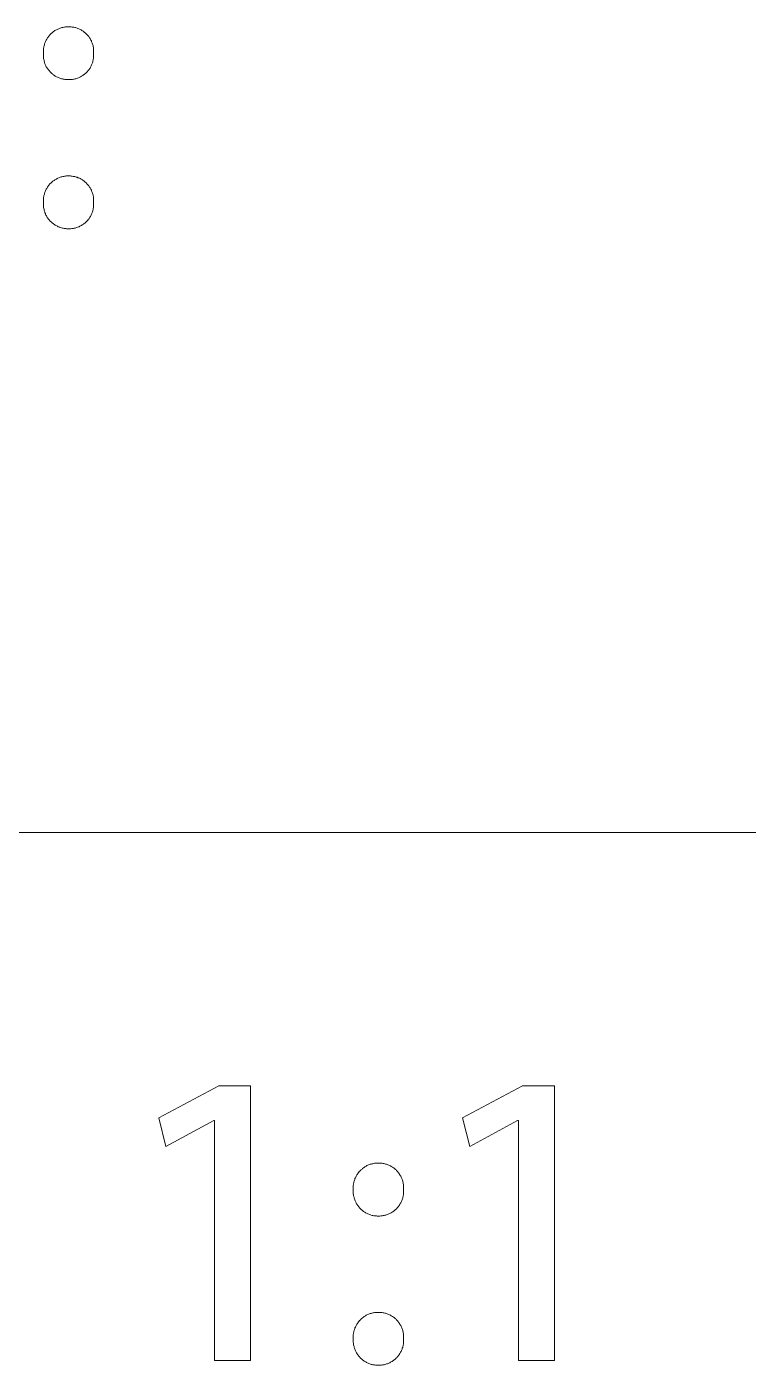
# Model space of a CAD drawing. Header units: millimetres. Extents: x 0 to 3480, y 0 to 2432.
# Drawn here: x 3276.1 to 3335.6, y 150.6 to 261 of the extents above; entities that cross this region are included whole.
import ezdxf

# ---------------------------------------------------------------- set-up
doc = ezdxf.new("R2010")
doc.units = ezdxf.units.MM
doc.header["$MEASUREMENT"] = 0
doc.layers.add('Domyślny', color=7, linetype='Continuous', true_color=0x000000)

msp = doc.modelspace()

# ---------------------------------------------------------------- linework, layer by layer
at = {"layer": 'Domyślny', "color": 18, "lineweight": 15, "true_color": 0x000000}
for p, q in [((3278.1, 260.38), (3278.15, 260.43)), ((3278.15, 260.43), (3278.21, 260.48)), ((3278.21, 260.48), (3278.26, 260.53)), ((3278.26, 260.53), (3278.32, 260.57)), ((3278.32, 260.57), (3278.38, 260.61)), ((3278.38, 260.61), (3278.43, 260.65)), ((3278.43, 260.65), (3278.5, 260.69)), ((3278.5, 260.69), (3278.56, 260.72)), ((3278.56, 260.72), (3278.62, 260.75)), ((3278.62, 260.75), (3278.68, 260.78)), ((3278.68, 260.78), (3278.75, 260.81)), ((3278.75, 260.81), (3278.81, 260.84)), ((3278.81, 260.84), (3278.88, 260.86)), ((3278.88, 260.86), (3278.95, 260.88)), ((3278.95, 260.88), (3279.02, 260.9)), ((3279.02, 260.9), (3279.09, 260.92)), ((3279.09, 260.92), (3279.16, 260.93)), ((3279.16, 260.93), (3279.23, 260.95)), ((3279.23, 260.95), (3279.3, 260.96)), ((3279.3, 260.96), (3279.37, 260.96)), ((3279.37, 260.96), (3279.44, 260.97)), ((3279.44, 260.97), (3279.51, 260.97)), ((3279.51, 260.97), (3279.58, 260.97)), ((3279.58, 260.97), (3279.65, 260.97)), ((3279.65, 260.97), (3279.72, 260.97)), ((3279.72, 260.97), (3279.79, 260.96)), ((3279.79, 260.96), (3279.86, 260.95)), ((3279.86, 260.95), (3279.93, 260.94)), ((3279.93, 260.94), (3280, 260.93)), ((3280, 260.93), (3280.07, 260.91)), ((3280.07, 260.91), (3280.13, 260.9)), ((3280.13, 260.9), (3280.2, 260.88)), ((3280.2, 260.88), (3280.27, 260.85)), ((3280.27, 260.85), (3280.33, 260.83)), ((3280.33, 260.83), (3280.4, 260.8)), ((3280.4, 260.8), (3280.46, 260.77)), ((3280.46, 260.77), (3280.52, 260.74)), ((3280.52, 260.74), (3280.59, 260.71)), ((3280.59, 260.71), (3280.65, 260.67)), ((3280.65, 260.67), (3280.71, 260.64)), ((3280.71, 260.64), (3280.76, 260.6)), ((3280.76, 260.6), (3280.82, 260.56)), ((3280.82, 260.56), (3280.88, 260.51)), ((3280.88, 260.51), (3280.93, 260.47)), ((3280.93, 260.47), (3280.98, 260.42)), ((3280.98, 260.42), (3281.03, 260.37)), ((3277.52, 259.27), (3277.53, 259.34)), ((3277.53, 259.34), (3277.55, 259.41)), ((3277.55, 259.41), (3277.57, 259.48)), ((3277.57, 259.48), (3277.59, 259.55)), ((3277.59, 259.55), (3277.61, 259.62)), ((3277.61, 259.62), (3277.63, 259.68)), ((3277.63, 259.68), (3277.66, 259.75)), ((3277.66, 259.75), (3277.69, 259.81)), ((3277.69, 259.81), (3277.72, 259.87)), ((3277.72, 259.87), (3277.76, 259.94)), ((3277.76, 259.94), (3277.79, 260)), ((3277.79, 260), (3277.83, 260.06)), ((3277.83, 260.06), (3277.87, 260.12)), ((3277.87, 260.12), (3277.91, 260.17)), ((3277.91, 260.17), (3277.96, 260.23)), ((3277.96, 260.23), (3278, 260.28)), ((3278, 260.28), (3278.05, 260.33)), ((3278.05, 260.33), (3278.1, 260.38)), ((3281.03, 260.37), (3281.08, 260.32)), ((3281.08, 260.32), (3281.13, 260.27)), ((3281.13, 260.27), (3281.17, 260.22)), ((3281.17, 260.22), (3281.22, 260.16)), ((3281.22, 260.16), (3281.26, 260.1)), ((3281.26, 260.1), (3281.3, 260.05)), ((3281.3, 260.05), (3281.34, 259.99)), ((3281.34, 259.99), (3281.37, 259.93)), ((3281.37, 259.93), (3281.4, 259.86)), ((3281.4, 259.86), (3281.44, 259.8)), ((3281.44, 259.8), (3281.46, 259.74)), ((3281.46, 259.74), (3281.49, 259.67)), ((3281.49, 259.67), (3281.52, 259.61)), ((3281.52, 259.61), (3281.54, 259.54)), ((3281.54, 259.54), (3281.56, 259.47)), ((3281.56, 259.47), (3281.58, 259.41)), ((3281.58, 259.41), (3281.59, 259.34)), ((3281.59, 259.34), (3281.61, 259.27)), ((3277.49, 259.06), (3277.5, 259.13)), ((3277.49, 258.99), (3277.49, 259.06)), ((3277.49, 258.92), (3277.49, 258.99)), ((3277.49, 258.85), (3277.49, 258.92)), ((3277.49, 258.78), (3277.49, 258.85)), ((3277.49, 258.71), (3277.49, 258.78)), ((3277.49, 258.64), (3277.49, 258.71)), ((3277.49, 258.57), (3277.49, 258.64)), ((3277.49, 258.49), (3277.49, 258.57)), ((3277.5, 258.42), (3277.49, 258.49)), ((3277.5, 259.13), (3277.51, 259.2)), ((3277.51, 258.35), (3277.5, 258.42)), ((3277.51, 259.2), (3277.52, 259.27)), ((3277.52, 258.28), (3277.51, 258.35)), ((3277.54, 258.21), (3277.52, 258.28)), ((3277.55, 258.14), (3277.54, 258.21)), ((3281.59, 258.22), (3281.57, 258.15)), ((3281.6, 258.29), (3281.59, 258.22)), ((3281.61, 258.36), (3281.6, 258.29)), ((3281.61, 259.27), (3281.62, 259.2)), ((3281.62, 258.43), (3281.61, 258.36)), ((3281.62, 259.2), (3281.62, 259.13)), ((3281.62, 259.13), (3281.63, 259.06)), ((3281.63, 258.5), (3281.62, 258.43)), ((3281.63, 259.06), (3281.63, 258.99)), ((3281.63, 258.99), (3281.63, 258.92)), ((3281.63, 258.92), (3281.63, 258.85)), ((3281.63, 258.85), (3281.63, 258.78)), ((3281.63, 258.78), (3281.63, 258.71)), ((3281.63, 258.71), (3281.63, 258.64)), ((3281.63, 258.64), (3281.63, 258.57)), ((3281.63, 258.57), (3281.63, 258.5)), ((3277.57, 258.08), (3277.55, 258.14)), ((3277.59, 258.01), (3277.57, 258.08)), ((3277.62, 257.94), (3277.59, 258.01)), ((3277.64, 257.87), (3277.62, 257.94)), ((3277.67, 257.81), (3277.64, 257.87)), ((3277.7, 257.74), (3277.67, 257.81)), ((3277.73, 257.68), (3277.7, 257.74)), ((3277.77, 257.62), (3277.73, 257.68)), ((3277.81, 257.56), (3277.77, 257.62)), ((3277.85, 257.5), (3277.81, 257.56)), ((3277.89, 257.44), (3277.85, 257.5)), ((3277.93, 257.38), (3277.89, 257.44)), ((3277.98, 257.33), (3277.93, 257.38)), ((3278.02, 257.28), (3277.98, 257.33)), ((3278.07, 257.22), (3278.02, 257.28)), ((3278.12, 257.17), (3278.07, 257.22)), ((3278.18, 257.13), (3278.12, 257.17)), ((3278.23, 257.08), (3278.18, 257.13)), ((3278.28, 257.04), (3278.23, 257.08)), ((3280.91, 257.09), (3280.86, 257.04)), ((3280.97, 257.13), (3280.91, 257.09)), ((3281.02, 257.18), (3280.97, 257.13)), ((3281.07, 257.23), (3281.02, 257.18)), ((3281.12, 257.28), (3281.07, 257.23)), ((3281.16, 257.34), (3281.12, 257.28)), ((3281.21, 257.39), (3281.16, 257.34)), ((3281.25, 257.45), (3281.21, 257.39)), ((3281.29, 257.51), (3281.25, 257.45)), ((3281.33, 257.57), (3281.29, 257.51)), ((3281.36, 257.63), (3281.33, 257.57)), ((3281.4, 257.69), (3281.36, 257.63)), ((3281.43, 257.75), (3281.4, 257.69)), ((3281.46, 257.82), (3281.43, 257.75)), ((3281.49, 257.88), (3281.46, 257.82)), ((3281.51, 257.95), (3281.49, 257.88)), ((3281.54, 258.01), (3281.51, 257.95)), ((3281.56, 258.08), (3281.54, 258.01)), ((3281.57, 258.15), (3281.56, 258.08)), ((3278.34, 256.99), (3278.28, 257.04)), ((3278.4, 256.95), (3278.34, 256.99)), ((3278.46, 256.91), (3278.4, 256.95)), ((3278.52, 256.88), (3278.46, 256.91)), ((3278.58, 256.84), (3278.52, 256.88)), ((3278.65, 256.81), (3278.58, 256.84)), ((3278.71, 256.78), (3278.65, 256.81)), ((3278.78, 256.76), (3278.71, 256.78)), ((3278.85, 256.73), (3278.78, 256.76)), ((3278.91, 256.71), (3278.85, 256.73)), ((3278.98, 256.69), (3278.91, 256.71)), ((3279.05, 256.67), (3278.98, 256.69)), ((3279.12, 256.65), (3279.05, 256.67)), ((3279.19, 256.64), (3279.12, 256.65)), ((3279.26, 256.63), (3279.19, 256.64)), ((3279.33, 256.62), (3279.26, 256.63)), ((3279.4, 256.62), (3279.33, 256.62)), ((3279.47, 256.61), (3279.4, 256.62)), ((3279.54, 256.61), (3279.47, 256.61)), ((3279.61, 256.61), (3279.54, 256.61)), ((3279.68, 256.61), (3279.61, 256.61)), ((3279.76, 256.62), (3279.68, 256.61)), ((3279.83, 256.62), (3279.76, 256.62)), ((3279.9, 256.63), (3279.83, 256.62)), ((3279.97, 256.64), (3279.9, 256.63)), ((3280.03, 256.66), (3279.97, 256.64)), ((3280.1, 256.67), (3280.03, 256.66)), ((3280.17, 256.69), (3280.1, 256.67)), ((3280.24, 256.71), (3280.17, 256.69)), ((3280.31, 256.74), (3280.24, 256.71)), ((3280.37, 256.76), (3280.31, 256.74)), ((3280.44, 256.79), (3280.37, 256.76)), ((3280.5, 256.82), (3280.44, 256.79)), ((3280.56, 256.85), (3280.5, 256.82)), ((3280.62, 256.89), (3280.56, 256.85)), ((3280.68, 256.92), (3280.62, 256.89)), ((3280.74, 256.96), (3280.68, 256.92)), ((3280.8, 257), (3280.74, 256.96)), ((3280.86, 257.04), (3280.8, 257)), ((3278.26, 248.23), (3278.32, 248.27)), ((3278.32, 248.27), (3278.38, 248.31)), ((3278.38, 248.31), (3278.43, 248.35)), ((3278.43, 248.35), (3278.5, 248.39)), ((3278.5, 248.39), (3278.56, 248.42)), ((3278.56, 248.42), (3278.62, 248.46)), ((3278.62, 248.46), (3278.68, 248.49)), ((3278.68, 248.49), (3278.75, 248.52)), ((3278.75, 248.52), (3278.81, 248.54)), ((3278.81, 248.54), (3278.88, 248.57)), ((3278.88, 248.57), (3278.95, 248.59)), ((3278.95, 248.59), (3279.02, 248.61)), ((3279.02, 248.61), (3279.09, 248.62)), ((3279.09, 248.62), (3279.16, 248.64)), ((3279.16, 248.64), (3279.23, 248.65)), ((3279.23, 248.65), (3279.3, 248.66)), ((3279.3, 248.66), (3279.37, 248.67)), ((3279.37, 248.67), (3279.44, 248.67)), ((3279.44, 248.67), (3279.51, 248.67)), ((3279.51, 248.67), (3279.58, 248.67)), ((3279.58, 248.67), (3279.65, 248.67)), ((3279.65, 248.67), (3279.72, 248.67)), ((3279.72, 248.67), (3279.79, 248.66)), ((3279.79, 248.66), (3279.86, 248.66)), ((3279.86, 248.66), (3279.93, 248.64)), ((3279.93, 248.64), (3280, 248.63)), ((3280, 248.63), (3280.07, 248.62)), ((3280.07, 248.62), (3280.13, 248.6)), ((3280.13, 248.6), (3280.2, 248.58)), ((3280.2, 248.58), (3280.27, 248.56)), ((3280.27, 248.56), (3280.33, 248.53)), ((3280.33, 248.53), (3280.4, 248.51)), ((3280.4, 248.51), (3280.46, 248.48)), ((3280.46, 248.48), (3280.52, 248.45)), ((3280.52, 248.45), (3280.59, 248.41)), ((3280.59, 248.41), (3280.65, 248.38)), ((3280.65, 248.38), (3280.71, 248.34)), ((3280.71, 248.34), (3280.76, 248.3)), ((3280.76, 248.3), (3280.82, 248.26)), ((3280.82, 248.26), (3280.88, 248.22)), ((3277.55, 247.12), (3277.57, 247.18)), ((3277.57, 247.18), (3277.59, 247.25)), ((3277.59, 247.25), (3277.61, 247.32)), ((3277.61, 247.32), (3277.63, 247.39)), ((3277.63, 247.39), (3277.66, 247.45)), ((3277.66, 247.45), (3277.69, 247.52)), ((3277.69, 247.52), (3277.72, 247.58)), ((3277.72, 247.58), (3277.76, 247.64)), ((3277.76, 247.64), (3277.79, 247.7)), ((3277.79, 247.7), (3277.83, 247.76)), ((3277.83, 247.76), (3277.87, 247.82)), ((3277.87, 247.82), (3277.91, 247.88)), ((3277.91, 247.88), (3277.96, 247.93)), ((3277.96, 247.93), (3278, 247.99)), ((3278, 247.99), (3278.05, 248.04)), ((3278.05, 248.04), (3278.1, 248.09)), ((3278.1, 248.09), (3278.15, 248.14)), ((3278.15, 248.14), (3278.21, 248.18)), ((3278.21, 248.18), (3278.26, 248.23)), ((3280.88, 248.22), (3280.93, 248.17)), ((3280.93, 248.17), (3280.98, 248.12)), ((3280.98, 248.12), (3281.03, 248.08)), ((3281.03, 248.08), (3281.08, 248.02)), ((3281.08, 248.02), (3281.13, 247.97)), ((3281.13, 247.97), (3281.17, 247.92)), ((3281.17, 247.92), (3281.22, 247.86)), ((3281.22, 247.86), (3281.26, 247.81)), ((3281.26, 247.81), (3281.3, 247.75)), ((3281.3, 247.75), (3281.34, 247.69)), ((3281.34, 247.69), (3281.37, 247.63)), ((3281.37, 247.63), (3281.4, 247.57)), ((3281.4, 247.57), (3281.44, 247.51)), ((3281.44, 247.51), (3281.46, 247.44)), ((3281.46, 247.44), (3281.49, 247.38)), ((3281.49, 247.38), (3281.52, 247.31)), ((3281.52, 247.31), (3281.54, 247.24)), ((3281.54, 247.24), (3281.56, 247.18)), ((3281.56, 247.18), (3281.58, 247.11)), ((3277.49, 246.77), (3277.5, 246.84)), ((3277.49, 246.7), (3277.49, 246.77)), ((3277.49, 246.62), (3277.49, 246.7)), ((3277.49, 246.55), (3277.49, 246.62)), ((3277.49, 246.48), (3277.49, 246.55)), ((3277.49, 246.41), (3277.49, 246.48)), ((3277.49, 246.34), (3277.49, 246.41)), ((3277.49, 246.27), (3277.49, 246.34)), ((3277.5, 246.2), (3277.49, 246.27)), ((3277.5, 246.84), (3277.51, 246.91)), ((3277.5, 246.13), (3277.5, 246.2)), ((3277.51, 246.06), (3277.5, 246.13)), ((3277.51, 246.91), (3277.52, 246.98)), ((3277.52, 245.99), (3277.51, 246.06)), ((3277.52, 246.98), (3277.53, 247.05)), ((3277.53, 247.05), (3277.55, 247.12)), ((3281.58, 247.11), (3281.59, 247.04)), ((3281.59, 247.04), (3281.61, 246.97)), ((3281.61, 246.06), (3281.6, 245.99)), ((3281.61, 246.97), (3281.62, 246.9)), ((3281.62, 246.13), (3281.61, 246.06)), ((3281.62, 246.9), (3281.62, 246.83)), ((3281.62, 246.83), (3281.63, 246.76)), ((3281.63, 246.2), (3281.62, 246.13)), ((3281.63, 246.76), (3281.63, 246.69)), ((3281.63, 246.69), (3281.63, 246.62)), ((3281.63, 246.62), (3281.63, 246.55)), ((3281.63, 246.55), (3281.63, 246.48)), ((3281.63, 246.48), (3281.63, 246.41)), ((3281.63, 246.41), (3281.63, 246.34)), ((3281.63, 246.34), (3281.63, 246.27)), ((3281.63, 246.27), (3281.63, 246.2)), ((3277.54, 245.92), (3277.52, 245.99)), ((3277.55, 245.85), (3277.54, 245.92)), ((3277.57, 245.78), (3277.55, 245.85)), ((3277.6, 245.71), (3277.57, 245.78)), ((3277.62, 245.64), (3277.6, 245.71)), ((3277.65, 245.58), (3277.62, 245.64)), ((3277.67, 245.51), (3277.65, 245.58)), ((3277.7, 245.45), (3277.67, 245.51)), ((3277.74, 245.39), (3277.7, 245.45)), ((3277.77, 245.32), (3277.74, 245.39)), ((3277.81, 245.26), (3277.77, 245.32)), ((3277.85, 245.2), (3277.81, 245.26)), ((3277.89, 245.15), (3277.85, 245.2)), ((3277.93, 245.09), (3277.89, 245.15)), ((3277.98, 245.03), (3277.93, 245.09)), ((3278.03, 244.98), (3277.98, 245.03)), ((3278.07, 244.93), (3278.03, 244.98)), ((3281.11, 244.99), (3281.07, 244.94)), ((3281.16, 245.04), (3281.11, 244.99)), ((3281.2, 245.1), (3281.16, 245.04)), ((3281.25, 245.15), (3281.2, 245.1)), ((3281.29, 245.21), (3281.25, 245.15)), ((3281.32, 245.27), (3281.29, 245.21)), ((3281.36, 245.33), (3281.32, 245.27)), ((3281.4, 245.39), (3281.36, 245.33)), ((3281.43, 245.46), (3281.4, 245.39)), ((3281.46, 245.52), (3281.43, 245.46)), ((3281.49, 245.59), (3281.46, 245.52)), ((3281.51, 245.65), (3281.49, 245.59)), ((3281.53, 245.72), (3281.51, 245.65)), ((3281.55, 245.79), (3281.53, 245.72)), ((3281.57, 245.85), (3281.55, 245.79)), ((3281.59, 245.92), (3281.57, 245.85)), ((3281.6, 245.99), (3281.59, 245.92)), ((3278.12, 244.88), (3278.07, 244.93)), ((3278.18, 244.83), (3278.12, 244.88)), ((3278.23, 244.79), (3278.18, 244.83)), ((3278.29, 244.74), (3278.23, 244.79)), ((3278.34, 244.7), (3278.29, 244.74)), ((3278.4, 244.66), (3278.34, 244.7)), ((3278.46, 244.62), (3278.4, 244.66)), ((3278.52, 244.58), (3278.46, 244.62)), ((3278.59, 244.55), (3278.52, 244.58)), ((3278.65, 244.52), (3278.59, 244.55)), ((3278.71, 244.49), (3278.65, 244.52)), ((3278.78, 244.46), (3278.71, 244.49)), ((3278.85, 244.44), (3278.78, 244.46)), ((3278.91, 244.41), (3278.85, 244.44)), ((3278.98, 244.39), (3278.91, 244.41)), ((3279.05, 244.37), (3278.98, 244.39)), ((3279.12, 244.36), (3279.05, 244.37)), ((3279.19, 244.35), (3279.12, 244.36)), ((3279.26, 244.33), (3279.19, 244.35)), ((3279.33, 244.33), (3279.26, 244.33)), ((3279.4, 244.32), (3279.33, 244.33)), ((3279.47, 244.32), (3279.4, 244.32)), ((3279.54, 244.32), (3279.47, 244.32)), ((3279.61, 244.31), (3279.54, 244.32)), ((3279.68, 244.32), (3279.61, 244.31)), ((3279.76, 244.32), (3279.68, 244.32)), ((3279.83, 244.33), (3279.76, 244.32)), ((3279.9, 244.34), (3279.83, 244.33)), ((3279.96, 244.35), (3279.9, 244.34)), ((3280.03, 244.36), (3279.96, 244.35)), ((3280.1, 244.38), (3280.03, 244.36)), ((3280.17, 244.4), (3280.1, 244.38)), ((3280.24, 244.42), (3280.17, 244.4)), ((3280.3, 244.44), (3280.24, 244.42)), ((3280.37, 244.47), (3280.3, 244.44)), ((3280.43, 244.49), (3280.37, 244.47)), ((3280.5, 244.52), (3280.43, 244.49)), ((3280.56, 244.56), (3280.5, 244.52)), ((3280.62, 244.59), (3280.56, 244.56)), ((3280.68, 244.63), (3280.62, 244.59)), ((3280.74, 244.67), (3280.68, 244.63)), ((3280.8, 244.71), (3280.74, 244.67)), ((3280.86, 244.75), (3280.8, 244.71)), ((3280.91, 244.79), (3280.86, 244.75)), ((3280.96, 244.84), (3280.91, 244.79)), ((3281.02, 244.89), (3280.96, 244.84)), ((3281.07, 244.94), (3281.02, 244.89)), ((2165.12, 194.56), (3480.37, 194.56)), ((3286.99, 171.03), (3291.93, 173.67)), ((3291.93, 173.67), (3294.55, 173.67)), ((3294.55, 173.67), (3294.55, 151.03)), ((3312.03, 171.03), (3316.97, 173.67)), ((3316.97, 173.67), (3319.59, 173.67)), ((3319.59, 173.67), (3319.59, 151.03)), ((3287.58, 168.68), (3286.99, 171.03)), ((3312.62, 168.68), (3312.03, 171.03)), ((3291.53, 170.81), (3287.58, 168.68)), ((3291.59, 170.81), (3291.53, 170.81)), ((3291.59, 151.03), (3291.59, 170.81)), ((3316.56, 170.81), (3312.62, 168.68)), ((3316.63, 170.81), (3316.56, 170.81)), ((3316.63, 151.03), (3316.63, 170.81)), ((3303.49, 166.56), (3303.53, 166.62)), ((3303.53, 166.62), (3303.58, 166.67)), ((3303.58, 166.67), (3303.63, 166.72)), ((3303.63, 166.72), (3303.68, 166.77)), ((3303.68, 166.77), (3303.74, 166.81)), ((3303.74, 166.81), (3303.79, 166.86)), ((3303.79, 166.86), (3303.85, 166.9)), ((3303.85, 166.9), (3303.91, 166.94)), ((3303.91, 166.94), (3303.97, 166.98)), ((3303.97, 166.98), (3304.03, 167.02)), ((3304.03, 167.02), (3304.09, 167.05)), ((3304.09, 167.05), (3304.15, 167.09)), ((3304.15, 167.09), (3304.22, 167.12)), ((3304.22, 167.12), (3304.28, 167.15)), ((3304.28, 167.15), (3304.35, 167.17)), ((3304.35, 167.17), (3304.41, 167.2)), ((3304.41, 167.2), (3304.48, 167.22)), ((3304.48, 167.22), (3304.55, 167.24)), ((3304.55, 167.24), (3304.62, 167.25)), ((3304.62, 167.25), (3304.69, 167.27)), ((3304.69, 167.27), (3304.76, 167.28)), ((3304.76, 167.28), (3304.83, 167.29)), ((3304.83, 167.29), (3304.9, 167.3)), ((3304.9, 167.3), (3304.97, 167.3)), ((3304.97, 167.3), (3305.04, 167.3)), ((3305.04, 167.3), (3305.11, 167.3)), ((3305.11, 167.3), (3305.18, 167.3)), ((3305.18, 167.3), (3305.26, 167.3)), ((3305.26, 167.3), (3305.33, 167.29)), ((3305.33, 167.29), (3305.4, 167.28)), ((3305.4, 167.28), (3305.47, 167.27)), ((3305.47, 167.27), (3305.54, 167.26)), ((3305.54, 167.26), (3305.61, 167.24)), ((3305.61, 167.24), (3305.68, 167.22)), ((3305.68, 167.22), (3305.75, 167.2)), ((3305.75, 167.2), (3305.81, 167.18)), ((3305.81, 167.18), (3305.88, 167.15)), ((3305.88, 167.15), (3305.95, 167.13)), ((3305.95, 167.13), (3306.01, 167.1)), ((3306.01, 167.1), (3306.08, 167.06)), ((3306.08, 167.06), (3306.14, 167.03)), ((3306.14, 167.03), (3306.2, 166.99)), ((3306.2, 166.99), (3306.26, 166.95)), ((3306.26, 166.95), (3306.32, 166.91)), ((3306.32, 166.91), (3306.38, 166.87)), ((3306.38, 166.87), (3306.43, 166.82)), ((3306.43, 166.82), (3306.49, 166.78)), ((3306.49, 166.78), (3306.54, 166.73)), ((3306.54, 166.73), (3306.59, 166.68)), ((3306.59, 166.68), (3306.64, 166.63)), ((3306.64, 166.63), (3306.68, 166.57)), ((3303.02, 165.47), (3303.03, 165.54)), ((3303.03, 165.54), (3303.04, 165.61)), ((3303.04, 165.61), (3303.06, 165.68)), ((3303.06, 165.68), (3303.07, 165.75)), ((3303.07, 165.75), (3303.09, 165.81)), ((3303.09, 165.81), (3303.11, 165.88)), ((3303.11, 165.88), (3303.14, 165.95)), ((3303.14, 165.95), (3303.16, 166.02)), ((3303.16, 166.02), (3303.19, 166.08)), ((3303.19, 166.08), (3303.22, 166.15)), ((3303.22, 166.15), (3303.25, 166.21)), ((3303.25, 166.21), (3303.28, 166.27)), ((3303.28, 166.27), (3303.32, 166.33)), ((3303.32, 166.33), (3303.36, 166.39)), ((3303.36, 166.39), (3303.4, 166.45)), ((3303.4, 166.45), (3303.44, 166.51)), ((3303.44, 166.51), (3303.49, 166.56)), ((3306.68, 166.57), (3306.73, 166.52)), ((3306.73, 166.52), (3306.77, 166.46)), ((3306.77, 166.46), (3306.81, 166.4)), ((3306.81, 166.4), (3306.85, 166.34)), ((3306.85, 166.34), (3306.89, 166.28)), ((3306.89, 166.28), (3306.93, 166.22)), ((3306.93, 166.22), (3306.96, 166.15)), ((3306.96, 166.15), (3306.99, 166.09)), ((3306.99, 166.09), (3307.02, 166.02)), ((3307.02, 166.02), (3307.04, 165.96)), ((3307.04, 165.96), (3307.07, 165.89)), ((3307.07, 165.89), (3307.09, 165.82)), ((3307.09, 165.82), (3307.11, 165.75)), ((3307.11, 165.75), (3307.12, 165.68)), ((3307.12, 165.68), (3307.14, 165.61)), ((3307.14, 165.61), (3307.15, 165.54)), ((3307.15, 165.54), (3307.16, 165.47)), ((3303.01, 165.33), (3303.02, 165.4)), ((3303.01, 165.25), (3303.01, 165.33)), ((3303.01, 165.18), (3303.01, 165.25)), ((3303.01, 165.11), (3303.01, 165.18)), ((3303.01, 165.04), (3303.01, 165.11)), ((3303.01, 164.97), (3303.01, 165.04)), ((3303.01, 164.9), (3303.01, 164.97)), ((3303.02, 164.83), (3303.01, 164.9)), ((3303.02, 165.4), (3303.02, 165.47)), ((3303.02, 164.76), (3303.02, 164.83)), ((3303.03, 164.69), (3303.02, 164.76)), ((3303.04, 164.61), (3303.03, 164.69)), ((3303.06, 164.54), (3303.04, 164.61)), ((3303.08, 164.48), (3303.06, 164.54)), ((3303.09, 164.41), (3303.08, 164.48)), ((3303.12, 164.34), (3303.09, 164.41)), ((3307.09, 164.41), (3307.07, 164.34)), ((3307.11, 164.48), (3307.09, 164.41)), ((3307.12, 164.55), (3307.11, 164.48)), ((3307.14, 164.62), (3307.12, 164.55)), ((3307.15, 164.69), (3307.14, 164.62)), ((3307.16, 164.76), (3307.15, 164.69)), ((3307.16, 165.47), (3307.16, 165.4)), ((3307.16, 165.4), (3307.17, 165.33)), ((3307.17, 165.18), (3307.16, 165.11)), ((3307.16, 165.11), (3307.17, 165.04)), ((3307.17, 164.9), (3307.16, 164.83)), ((3307.16, 164.83), (3307.16, 164.76)), ((3307.17, 165.33), (3307.17, 165.26)), ((3307.17, 165.26), (3307.17, 165.18)), ((3307.17, 165.04), (3307.17, 164.97)), ((3307.17, 164.97), (3307.17, 164.9)), ((3303.14, 164.27), (3303.12, 164.34)), ((3303.17, 164.2), (3303.14, 164.27)), ((3303.19, 164.14), (3303.17, 164.2)), ((3303.22, 164.07), (3303.19, 164.14)), ((3303.26, 164.01), (3303.22, 164.07)), ((3303.29, 163.95), (3303.26, 164.01)), ((3303.33, 163.89), (3303.29, 163.95)), ((3303.37, 163.83), (3303.33, 163.89)), ((3303.41, 163.77), (3303.37, 163.83)), ((3303.45, 163.71), (3303.41, 163.77)), ((3303.5, 163.66), (3303.45, 163.71)), ((3303.54, 163.6), (3303.5, 163.66)), ((3303.59, 163.55), (3303.54, 163.6)), ((3303.64, 163.5), (3303.59, 163.55)), ((3303.7, 163.45), (3303.64, 163.5)), ((3303.75, 163.41), (3303.7, 163.45)), ((3303.81, 163.36), (3303.75, 163.41)), ((3303.86, 163.32), (3303.81, 163.36)), ((3303.92, 163.28), (3303.86, 163.32)), ((3306.33, 163.33), (3306.27, 163.29)), ((3306.39, 163.37), (3306.33, 163.33)), ((3306.44, 163.41), (3306.39, 163.37)), ((3306.49, 163.46), (3306.44, 163.41)), ((3306.55, 163.51), (3306.49, 163.46)), ((3306.6, 163.56), (3306.55, 163.51)), ((3306.64, 163.61), (3306.6, 163.56)), ((3306.69, 163.67), (3306.64, 163.61)), ((3306.74, 163.72), (3306.69, 163.67)), ((3306.78, 163.78), (3306.74, 163.72)), ((3306.82, 163.84), (3306.78, 163.78)), ((3306.86, 163.89), (3306.82, 163.84)), ((3306.89, 163.96), (3306.86, 163.89)), ((3306.93, 164.02), (3306.89, 163.96)), ((3306.96, 164.08), (3306.93, 164.02)), ((3306.99, 164.14), (3306.96, 164.08)), ((3307.02, 164.21), (3306.99, 164.14)), ((3307.04, 164.28), (3307.02, 164.21)), ((3307.07, 164.34), (3307.04, 164.28)), ((3303.98, 163.24), (3303.92, 163.28)), ((3304.04, 163.2), (3303.98, 163.24)), ((3304.11, 163.17), (3304.04, 163.2)), ((3304.17, 163.14), (3304.11, 163.17)), ((3304.23, 163.11), (3304.17, 163.14)), ((3304.3, 163.08), (3304.23, 163.11)), ((3304.37, 163.05), (3304.3, 163.08)), ((3304.43, 163.03), (3304.37, 163.05)), ((3304.5, 163.01), (3304.43, 163.03)), ((3304.57, 162.99), (3304.5, 163.01)), ((3304.64, 162.98), (3304.57, 162.99)), ((3304.71, 162.96), (3304.64, 162.98)), ((3304.78, 162.95), (3304.71, 162.96)), ((3304.85, 162.94), (3304.78, 162.95)), ((3304.92, 162.94), (3304.85, 162.94)), ((3304.99, 162.93), (3304.92, 162.94)), ((3305.07, 162.93), (3304.99, 162.93)), ((3305.14, 162.93), (3305.07, 162.93)), ((3305.21, 162.93), (3305.14, 162.93)), ((3305.28, 162.94), (3305.21, 162.93)), ((3305.35, 162.95), (3305.28, 162.94)), ((3305.42, 162.95), (3305.35, 162.95)), ((3305.49, 162.97), (3305.42, 162.95)), ((3305.56, 162.98), (3305.49, 162.97)), ((3305.63, 163), (3305.56, 162.98)), ((3305.7, 163.02), (3305.63, 163)), ((3305.76, 163.04), (3305.7, 163.02)), ((3305.83, 163.06), (3305.76, 163.04)), ((3305.9, 163.09), (3305.83, 163.06)), ((3305.96, 163.11), (3305.9, 163.09)), ((3306.03, 163.14), (3305.96, 163.11)), ((3306.09, 163.18), (3306.03, 163.14)), ((3306.15, 163.21), (3306.09, 163.18)), ((3306.21, 163.25), (3306.15, 163.21)), ((3306.27, 163.29), (3306.21, 163.25)), ((3303.68, 154.46), (3303.74, 154.51)), ((3303.74, 154.51), (3303.79, 154.55)), ((3303.79, 154.55), (3303.85, 154.59)), ((3303.85, 154.59), (3303.91, 154.64)), ((3303.91, 154.64), (3303.97, 154.67)), ((3303.97, 154.67), (3304.03, 154.71)), ((3304.03, 154.71), (3304.09, 154.75)), ((3304.09, 154.75), (3304.15, 154.78)), ((3304.15, 154.78), (3304.22, 154.81)), ((3304.22, 154.81), (3304.28, 154.84)), ((3304.28, 154.84), (3304.35, 154.86)), ((3304.35, 154.86), (3304.41, 154.89)), ((3304.41, 154.89), (3304.48, 154.91)), ((3304.48, 154.91), (3304.55, 154.93)), ((3304.55, 154.93), (3304.62, 154.95)), ((3304.62, 154.95), (3304.69, 154.96)), ((3304.69, 154.96), (3304.76, 154.97)), ((3304.76, 154.97), (3304.83, 154.98)), ((3304.83, 154.98), (3304.9, 154.99)), ((3304.9, 154.99), (3304.97, 154.99)), ((3304.97, 154.99), (3305.04, 154.99)), ((3305.04, 154.99), (3305.11, 154.99)), ((3305.11, 154.99), (3305.18, 154.99)), ((3305.18, 154.99), (3305.26, 154.99)), ((3305.26, 154.99), (3305.33, 154.98)), ((3305.33, 154.98), (3305.4, 154.97)), ((3305.4, 154.97), (3305.47, 154.96)), ((3305.47, 154.96), (3305.54, 154.95)), ((3305.54, 154.95), (3305.61, 154.93)), ((3305.61, 154.93), (3305.68, 154.92)), ((3305.68, 154.92), (3305.75, 154.89)), ((3305.75, 154.89), (3305.81, 154.87)), ((3305.81, 154.87), (3305.88, 154.85)), ((3305.88, 154.85), (3305.95, 154.82)), ((3305.95, 154.82), (3306.01, 154.79)), ((3306.01, 154.79), (3306.08, 154.76)), ((3306.08, 154.76), (3306.14, 154.72)), ((3306.14, 154.72), (3306.2, 154.68)), ((3306.2, 154.68), (3306.26, 154.65)), ((3306.26, 154.65), (3306.32, 154.6)), ((3306.32, 154.6), (3306.38, 154.56)), ((3306.38, 154.56), (3306.43, 154.52)), ((3306.43, 154.52), (3306.49, 154.47)), ((3306.49, 154.47), (3306.54, 154.42)), ((3303.04, 153.3), (3303.06, 153.37)), ((3303.06, 153.37), (3303.07, 153.44)), ((3303.07, 153.44), (3303.09, 153.51)), ((3303.09, 153.51), (3303.11, 153.57)), ((3303.11, 153.57), (3303.14, 153.64)), ((3303.14, 153.64), (3303.16, 153.71)), ((3303.16, 153.71), (3303.19, 153.77)), ((3303.19, 153.77), (3303.22, 153.84)), ((3303.22, 153.84), (3303.25, 153.9)), ((3303.25, 153.9), (3303.28, 153.96)), ((3303.28, 153.96), (3303.32, 154.02)), ((3303.32, 154.02), (3303.36, 154.08)), ((3303.36, 154.08), (3303.4, 154.14)), ((3303.4, 154.14), (3303.44, 154.2)), ((3303.44, 154.2), (3303.49, 154.25)), ((3303.49, 154.25), (3303.53, 154.31)), ((3303.53, 154.31), (3303.58, 154.36)), ((3303.58, 154.36), (3303.63, 154.41)), ((3303.63, 154.41), (3303.68, 154.46)), ((3306.54, 154.42), (3306.59, 154.37)), ((3306.59, 154.37), (3306.64, 154.32)), ((3306.64, 154.32), (3306.68, 154.26)), ((3306.68, 154.26), (3306.73, 154.21)), ((3306.73, 154.21), (3306.77, 154.15)), ((3306.77, 154.15), (3306.81, 154.09)), ((3306.81, 154.09), (3306.85, 154.03)), ((3306.85, 154.03), (3306.89, 153.97)), ((3306.89, 153.97), (3306.93, 153.91)), ((3306.93, 153.91), (3306.96, 153.85)), ((3306.96, 153.85), (3306.99, 153.78)), ((3306.99, 153.78), (3307.02, 153.71)), ((3307.02, 153.71), (3307.04, 153.65)), ((3307.04, 153.65), (3307.07, 153.58)), ((3307.07, 153.58), (3307.09, 153.51)), ((3307.09, 153.51), (3307.11, 153.44)), ((3307.11, 153.44), (3307.12, 153.37)), ((3307.12, 153.37), (3307.14, 153.3)), ((3303.01, 153.02), (3303.02, 153.09)), ((3303.01, 152.95), (3303.01, 153.02)), ((3303.01, 152.88), (3303.01, 152.95)), ((3303.01, 152.8), (3303.01, 152.88)), ((3303.01, 152.73), (3303.01, 152.8)), ((3303.01, 152.66), (3303.01, 152.73)), ((3303.01, 152.59), (3303.01, 152.66)), ((3303.02, 152.52), (3303.01, 152.59)), ((3303.02, 153.16), (3303.03, 153.23)), ((3303.02, 153.09), (3303.02, 153.16)), ((3303.03, 152.45), (3303.02, 152.52)), ((3303.03, 153.23), (3303.04, 153.3)), ((3303.03, 152.38), (3303.03, 152.45)), ((3303.05, 152.31), (3303.03, 152.38)), ((3303.06, 152.24), (3303.05, 152.31)), ((3307.13, 152.31), (3307.12, 152.24)), ((3307.15, 152.38), (3307.13, 152.31)), ((3307.14, 153.3), (3307.15, 153.23)), ((3307.15, 153.23), (3307.16, 153.16)), ((3307.16, 152.52), (3307.15, 152.45)), ((3307.15, 152.45), (3307.15, 152.38)), ((3307.16, 153.16), (3307.16, 153.09)), ((3307.16, 153.09), (3307.17, 153.02)), ((3307.17, 152.88), (3307.16, 152.8)), ((3307.16, 152.8), (3307.17, 152.73)), ((3307.17, 152.59), (3307.16, 152.52)), ((3307.17, 153.02), (3307.17, 152.95)), ((3307.17, 152.95), (3307.17, 152.88)), ((3307.17, 152.73), (3307.17, 152.66)), ((3307.17, 152.66), (3307.17, 152.59)), ((3303.08, 152.17), (3303.06, 152.24)), ((3303.1, 152.1), (3303.08, 152.17)), ((3303.12, 152.03), (3303.1, 152.1)), ((3303.14, 151.97), (3303.12, 152.03)), ((3303.17, 151.9), (3303.14, 151.97)), ((3303.2, 151.83), (3303.17, 151.9)), ((3303.23, 151.77), (3303.2, 151.83)), ((3303.26, 151.71), (3303.23, 151.77)), ((3303.29, 151.65), (3303.26, 151.71)), ((3303.33, 151.58), (3303.29, 151.65)), ((3303.37, 151.53), (3303.33, 151.58)), ((3303.41, 151.47), (3303.37, 151.53)), ((3303.46, 151.41), (3303.41, 151.47)), ((3303.5, 151.36), (3303.46, 151.41)), ((3303.55, 151.3), (3303.5, 151.36)), ((3303.6, 151.25), (3303.55, 151.3)), ((3303.65, 151.2), (3303.6, 151.25)), ((3303.7, 151.15), (3303.65, 151.2)), ((3306.49, 151.16), (3306.44, 151.11)), ((3306.54, 151.21), (3306.49, 151.16)), ((3306.59, 151.26), (3306.54, 151.21)), ((3306.64, 151.31), (3306.59, 151.26)), ((3306.69, 151.36), (3306.64, 151.31)), ((3306.73, 151.42), (3306.69, 151.36)), ((3306.77, 151.47), (3306.73, 151.42)), ((3306.81, 151.53), (3306.77, 151.47)), ((3306.85, 151.59), (3306.81, 151.53)), ((3306.89, 151.65), (3306.85, 151.59)), ((3306.92, 151.71), (3306.89, 151.65)), ((3306.96, 151.78), (3306.92, 151.71)), ((3306.99, 151.84), (3306.96, 151.78)), ((3307.02, 151.91), (3306.99, 151.84)), ((3307.04, 151.97), (3307.02, 151.91)), ((3307.06, 152.04), (3307.04, 151.97)), ((3307.09, 152.11), (3307.06, 152.04)), ((3307.1, 152.17), (3307.09, 152.11)), ((3307.12, 152.24), (3307.1, 152.17)), ((3294.55, 151.03), (3291.59, 151.03)), ((3303.75, 151.11), (3303.7, 151.15)), ((3303.81, 151.06), (3303.75, 151.11)), ((3303.87, 151.02), (3303.81, 151.06)), ((3303.92, 150.98), (3303.87, 151.02)), ((3303.98, 150.94), (3303.92, 150.98)), ((3304.05, 150.91), (3303.98, 150.94)), ((3304.11, 150.87), (3304.05, 150.91)), ((3304.17, 150.84), (3304.11, 150.87)), ((3304.24, 150.81), (3304.17, 150.84)), ((3304.3, 150.78), (3304.24, 150.81)), ((3304.37, 150.76), (3304.3, 150.78)), ((3304.44, 150.73), (3304.37, 150.76)), ((3304.5, 150.71), (3304.44, 150.73)), ((3304.57, 150.7), (3304.5, 150.71)), ((3304.64, 150.68), (3304.57, 150.7)), ((3304.71, 150.67), (3304.64, 150.68)), ((3304.78, 150.66), (3304.71, 150.67)), ((3304.85, 150.65), (3304.78, 150.66)), ((3304.92, 150.64), (3304.85, 150.65)), ((3305, 150.64), (3304.92, 150.64)), ((3305.07, 150.64), (3305, 150.64)), ((3305.14, 150.64), (3305.07, 150.64)), ((3305.21, 150.64), (3305.14, 150.64)), ((3305.28, 150.64), (3305.21, 150.64)), ((3305.35, 150.65), (3305.28, 150.64)), ((3305.42, 150.66), (3305.35, 150.65)), ((3305.49, 150.67), (3305.42, 150.66)), ((3305.56, 150.68), (3305.49, 150.67)), ((3305.63, 150.7), (3305.56, 150.68)), ((3305.69, 150.72), (3305.63, 150.7)), ((3305.76, 150.74), (3305.69, 150.72)), ((3305.83, 150.76), (3305.76, 150.74)), ((3305.89, 150.79), (3305.83, 150.76)), ((3305.96, 150.81), (3305.89, 150.79)), ((3306.02, 150.84), (3305.96, 150.81)), ((3306.09, 150.88), (3306.02, 150.84)), ((3306.15, 150.91), (3306.09, 150.88)), ((3306.21, 150.95), (3306.15, 150.91)), ((3306.27, 150.99), (3306.21, 150.95)), ((3306.33, 151.03), (3306.27, 150.99)), ((3306.38, 151.07), (3306.33, 151.03)), ((3306.44, 151.11), (3306.38, 151.07)), ((3319.59, 151.03), (3316.63, 151.03))]:
    msp.add_line(p, q, dxfattribs=at)

doc.saveas('drawing.dxf')
